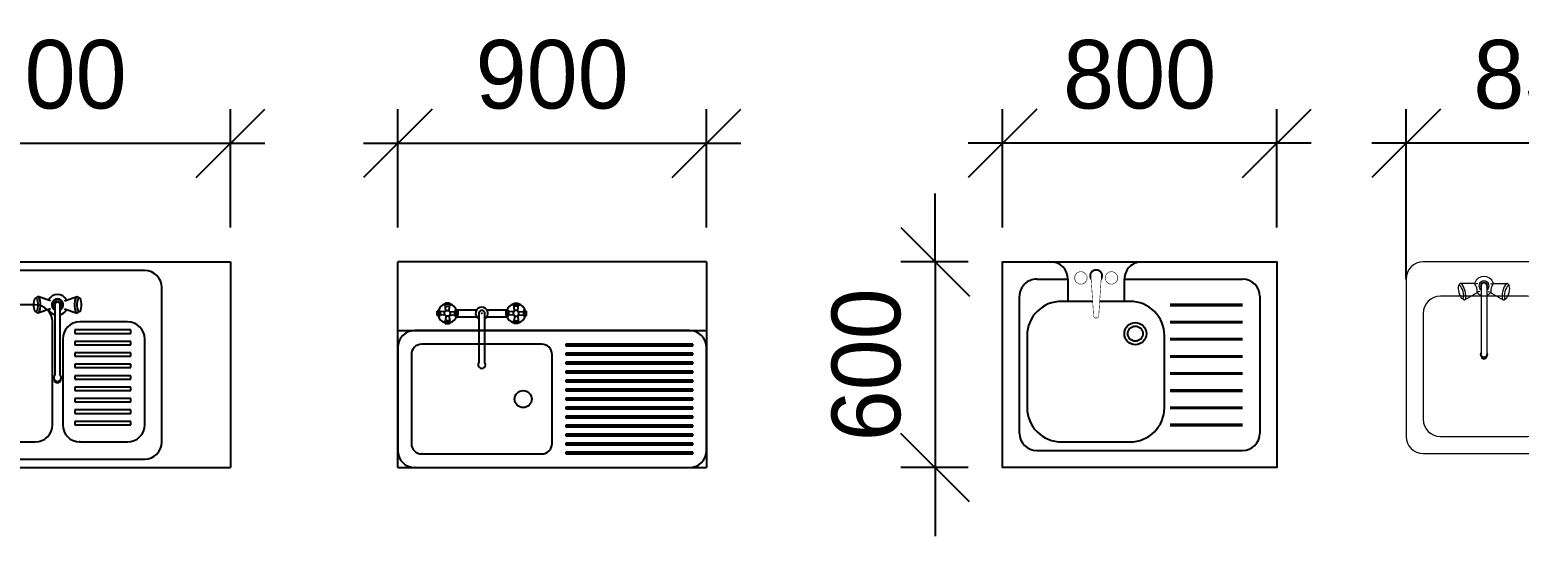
# Model space of a CAD drawing. Header units: millimetres. Extents: x 3103 to 179340, y -10977 to 70536.
# Drawn here: x 15702 to 20042, y 39697 to 41174 of the extents above; entities that cross this region are included whole.
import ezdxf

# ---------------------------------------------------------------- set-up
doc = ezdxf.new("R2010")
doc.units = ezdxf.units.MM
doc.header["$LTSCALE"] = 0.5
doc.layers.add('kuhnja', color=190, linetype='Continuous')
doc.layers.add('MEBEL', color=1, linetype='Continuous')
doc.styles.add('WROMLATS', font='wromlats.shx', dxfattribs={"bigfont": 'bigfont.shx'})
doc.dimstyles.new('juka', dxfattribs={"dimscale": 100, "dimtxt": 2, "dimasz": 2, "dimexe": 1, "dimexo": 1, "dimgap": 1, "dimtad": 1, "dimtoh": 1, "dimdec": 0, "dimzin": 0, "dimdsep": 46, "dimtxsty": 'WROMLATS', "dimblk": 'OBLIQUE', "dimcen": -3, "dimdle": 1, "dimclrd": 256, "dimclre": 256, "dimclrt": 256, "dimadec": 0, "dimazin": 0, "dimtfac": 1, "dimtdec": 0, "dimtix": 1, "dimtmove": 2, "dimatfit": 3, "dimldrblk": 'ORIGIN2', "dimfxl": 1, "dimtvp": 2.5, "dimtolj": 1, "dimtzin": 0, "dimarcsym": 0})

# ---------------------------------------------------------------- blocks, each defined once
blk = doc.blocks.new('Cab Base 2D_15')
at = {"layer": 'kuhnja', "linetype": 'Continuous'}
for p, q in [((0, 600), (1200, 600)), ((950, 575), (250, 575)), ((200, 525), (200, 75)), ((1000, 75), (1000, 525)), ((626.9, 485), (626, 478.5)), ((626, 478.5), (626, 471.5)), ((628.4, 490.3), (626.9, 485)), ((630.4, 493.8), (628.4, 490.3)), ((635.6, 497.6), (630.4, 493.8)), ((632.8, 495), (630.4, 493.8)), ((635.1, 493.8), (632.8, 495)), ((637.2, 490.3), (635.1, 493.8)), ((638.4, 499), (635.6, 497.6)), ((638.7, 485), (637.2, 490.3)), ((641.2, 497.6), (638.4, 499)), ((675.9, 487), (638.4, 499)), ((639.5, 478.5), (638.7, 485)), ((639.5, 471.5), (639.5, 478.5)), ((643.7, 493.4), (641.2, 497.6)), ((645.5, 487), (643.7, 493.4)), ((646.5, 479.2), (645.5, 487)), ((646.5, 470.8), (646.5, 479.2)), ((681.3, 483.5), (679.3, 478)), ((679.3, 478), (679.3, 472)), ((682.1, 483), (680.2, 477.8)), ((680.2, 477.8), (680.2, 472.2)), ((685.1, 488), (681.3, 483.5)), ((685.7, 487.3), (682.1, 483)), ((690.2, 491), (685.1, 488)), ((690.5, 490), (685.7, 487.3)), ((687.3, 480), (686.2, 476.7)), ((689.6, 482.7), (687.3, 480)), ((689.1, 479), (688.1, 476.4)), ((690.9, 481.1), (689.1, 479)), ((692.6, 484.4), (689.6, 482.7)), ((696, 492), (690.2, 491)), ((696, 491), (690.5, 490)), ((693.3, 482.5), (690.9, 481.1)), ((696, 485), (692.6, 484.4)), ((696, 483), (693.3, 482.5)), ((701.8, 491), (696, 492)), ((701.5, 490), (696, 491)), ((699.4, 484.4), (696, 485)), ((698.7, 482.5), (696, 483)), ((701.1, 481.1), (698.7, 482.5)), ((702.4, 482.7), (699.4, 484.4)), ((702.9, 479), (701.1, 481.1)), ((706.3, 487.3), (701.5, 490)), ((706.9, 488), (701.8, 491)), ((704.7, 480), (702.4, 482.7)), ((703.9, 476.4), (702.9, 479)), ((705.8, 476.7), (704.7, 480)), ((709.9, 483), (706.3, 487.3)), ((710.7, 483.5), (706.9, 488)), ((711.8, 477.8), (709.9, 483)), ((712.7, 478), (710.7, 483.5)), ((711.8, 472.2), (711.8, 477.8)), ((712.7, 472), (712.7, 478)), ((716.1, 487), (753.6, 499)), ((746.5, 487), (745.5, 479.2)), ((745.5, 479.2), (745.5, 470.8)), ((748.3, 493.4), (746.5, 487)), ((750.8, 497.6), (748.3, 493.4)), ((753.6, 499), (750.8, 497.6)), ((753.3, 485), (752.5, 478.5)), ((752.5, 478.5), (752.5, 471.5)), ((754.8, 490.3), (753.3, 485)), ((756.4, 497.6), (753.6, 499)), ((756.9, 493.8), (754.8, 490.3)), ((756.4, 497.6), (761.6, 493.8)), ((759.2, 495), (756.9, 493.8)), ((761.6, 493.8), (759.2, 495)), ((763.6, 490.3), (761.6, 493.8)), ((765.1, 485), (763.6, 490.3)), ((766, 478.5), (765.1, 485)), ((766, 471.5), (766, 478.5)), ((631, 475), (300, 475)), ((626, 471.5), (626.9, 465)), ((626.9, 465), (628.4, 459.7)), ((628.4, 459.7), (630.4, 456.2)), ((630.4, 456.2), (632.8, 455)), ((635.6, 452.4), (630.4, 456.2)), ((632.8, 455), (635.1, 456.2)), ((635.1, 456.2), (637.2, 459.7)), ((635.6, 452.4), (638.4, 451)), ((637.2, 459.7), (638.7, 465)), ((675.9, 463), (638.4, 451)), ((638.4, 451), (641.2, 452.4)), ((638.7, 465), (639.5, 471.5)), ((641.2, 452.4), (643.7, 456.6)), ((643.7, 456.6), (645.5, 463)), ((645.5, 463), (646.5, 470.8)), ((679.3, 472), (681.3, 466.5)), ((680.2, 472.2), (682.1, 467)), ((681.3, 466.5), (685.1, 462)), ((682.1, 467), (685.7, 462.7)), ((685.1, 462), (688.1, 460.2)), ((685.7, 462.7), (688.1, 461.4)), ((686.2, 476.7), (686.2, 473.3)), ((686.2, 473.3), (687.3, 470)), ((687.3, 470), (688.1, 469.1)), ((688.1, 476.4), (688.1, 269.3)), ((703.9, 269.3), (703.9, 476.4)), ((703.9, 469.1), (704.7, 470)), ((703.9, 461.4), (706.3, 462.7)), ((703.9, 460.2), (706.9, 462)), ((704.7, 470), (705.8, 473.3)), ((705.8, 473.3), (705.8, 476.7)), ((706.3, 462.7), (709.9, 467)), ((706.9, 462), (710.7, 466.5)), ((709.9, 467), (711.8, 472.2)), ((710.7, 466.5), (712.7, 472)), ((716.1, 463), (753.6, 451)), ((745.5, 470.8), (746.5, 463)), ((746.5, 463), (748.3, 456.6)), ((748.3, 456.6), (750.8, 452.4)), ((750.8, 452.4), (753.6, 451)), ((752.5, 471.5), (753.3, 465)), ((753.3, 465), (754.8, 459.7)), ((753.6, 451), (756.4, 452.4)), ((754.8, 459.7), (756.9, 456.2)), ((756.4, 452.4), (761.6, 456.2)), ((756.9, 456.2), (759.2, 455)), ((759.2, 455), (761.6, 456.2)), ((761.6, 456.2), (763.6, 459.7)), ((763.6, 459.7), (765.1, 465)), ((765.1, 465), (766, 471.5)), ((250, 425), (250, 125)), ((681, 125), (681, 425)), ((910, 401.7), (746, 401.7)), ((746, 401.7), (746, 391.7)), ((746, 391.7), (910, 391.7)), ((900, 425), (761, 425)), ((910, 391.7), (910, 401.7)), ((711, 375), (711, 125)), ((910, 368.3), (746, 368.3)), ((746, 368.3), (746, 358.3)), ((746, 358.3), (910, 358.3)), ((910, 358.3), (910, 368.3)), ((950, 125), (950, 375)), ((910, 335), (746, 335)), ((746, 335), (746, 325)), ((746, 325), (910, 325)), ((910, 325), (910, 335)), ((686.5, 267.4), (685.2, 263.9)), ((685.2, 263.9), (685.2, 260.2)), ((688.1, 269.3), (686.5, 267.4)), ((705.5, 267.4), (703.9, 269.3)), ((706.8, 263.9), (705.5, 267.4)), ((706.8, 260.2), (706.8, 263.9)), ((910, 301.7), (746, 301.7)), ((746, 301.7), (746, 291.7)), ((746, 291.7), (910, 291.7)), ((910, 268.3), (746, 268.3)), ((746, 268.3), (746, 258.3)), ((910, 291.7), (910, 301.7)), ((910, 258.3), (910, 268.3)), ((685.2, 260.2), (686.5, 256.7)), ((686.2, 256.3), (685.2, 260.2)), ((686.2, 256.3), (687.3, 253.1)), ((686.5, 256.7), (688.9, 253.8)), ((687.3, 253.1), (689.6, 250.5)), ((688.9, 253.8), (692.2, 252)), ((689.6, 250.5), (692.6, 248.8)), ((692.2, 252), (696, 251.3)), ((692.6, 248.8), (696, 248.3)), ((696, 251.3), (699.8, 252)), ((696, 248.3), (699.4, 248.8)), ((699.4, 248.8), (702.4, 250.5)), ((699.8, 252), (703.1, 253.8)), ((702.4, 250.5), (704.7, 253.1)), ((703.1, 253.8), (705.5, 256.7)), ((704.7, 253.1), (705.8, 256.3)), ((705.5, 256.7), (706.8, 260.2)), ((705.8, 256.3), (706.8, 260.2)), ((746, 258.3), (910, 258.3)), ((910, 235), (746, 235)), ((746, 235), (746, 225)), ((746, 225), (910, 225)), ((910, 225), (910, 235)), ((910, 201.7), (746, 201.7)), ((746, 201.7), (746, 191.7)), ((746, 191.7), (910, 191.7)), ((910, 191.7), (910, 201.7)), ((910, 168.3), (746, 168.3)), ((746, 168.3), (746, 158.3)), ((746, 158.3), (910, 158.3)), ((910, 135), (746, 135)), ((746, 135), (746, 125)), ((910, 158.3), (910, 168.3)), ((910, 125), (910, 135)), ((746, 125), (910, 125)), ((300, 75), (631, 75)), ((761, 75), (900, 75)), ((0, 0), (1200, 0)), ((250, 25), (950, 25))]:
    blk.add_line(p, q, dxfattribs=at)
at = {"layer": 'kuhnja'}
for p, q in [((0, 0), (0, 600)), ((1200, 600), (1200, 0))]:
    blk.add_line(p, q, dxfattribs=at)
at = {"layer": 'kuhnja', "linetype": 'Continuous'}
for centre, radius, start, end in [((250, 525), 50, 90, 180), ((950, 525), 50, 0, 90), ((696, 475), 30, 27.9765, 152.0235), ((300, 425), 50, 90, 180), ((631, 425), 50, 0, 90), ((696, 475), 30, 207.9765, 254.7747), ((696, 475), 30, 285.2253, 332.0235), ((761, 375), 50, 90, 180), ((900, 375), 50, 0, 90), ((300, 125), 50, 180, 270), ((631, 125), 50, 270, 0), ((761, 125), 50, 180, 270), ((900, 125), 50, 270, 0), ((250, 75), 50, 180, 270), ((950, 75), 50, 270, 0)]:
    blk.add_arc(centre, radius, start, end, dxfattribs=at)
for p in [(300, 75), (761, 75), (250, 25)]:
    blk.add_point(p, dxfattribs=at)
blk = doc.blocks.new('Cab Belfast Sink 2D_16')
at = {"layer": 'kuhnja', "linetype": 'Continuous'}
for p, q in [((900, 600), (0, 600)), ((151.2, 480), (138.8, 480)), ((139, 476.5), (138.8, 480)), ((151, 476.5), (151.2, 480)), ((338.8, 480), (351.2, 480)), ((339, 476.5), (338.8, 480)), ((351, 476.5), (351.2, 480)), ((115, 443.8), (115, 456.2)), ((118.5, 456), (115, 456.2)), ((118.5, 444), (115, 443.8)), ((118.5, 456.4), (118.8, 457.2)), ((118.5, 443.6), (118.5, 456.4)), ((118.5, 443.6), (118.8, 442.8)), ((118.8, 457.2), (119.4, 457.9)), ((118.8, 442.8), (119.4, 442.1)), ((119.4, 457.9), (120.1, 458.3)), ((119.4, 442.1), (120.1, 441.7)), ((120.1, 458.3), (121, 458.5)), ((120.1, 441.7), (121, 441.5)), ((121, 458.5), (121.9, 458.3)), ((121, 441.5), (121.9, 441.7)), ((121.9, 458.3), (122.6, 457.9)), ((121.9, 441.7), (122.6, 442.1)), ((122.6, 457.9), (123.2, 457.2)), ((122.6, 442.1), (123.2, 442.8)), ((123.2, 457.2), (123.5, 456.4)), ((123.2, 442.8), (123.5, 443.6)), ((123.5, 456.4), (123.5, 443.6)), ((138.1, 454.7), (123.5, 455.7)), ((138.1, 445.3), (123.5, 444.3)), ((136.4, 473.5), (136.6, 473.5)), ((136.7, 474.9), (136.5, 474)), ((136.5, 474), (136.7, 473.1)), ((136.6, 451.5), (137.6, 454.2)), ((136.6, 448.5), (136.6, 451.5)), ((137.6, 445.8), (136.6, 448.5)), ((137.1, 475.6), (136.7, 474.9)), ((136.7, 473.1), (137.1, 472.4)), ((137.8, 476.2), (137.1, 475.6)), ((137.1, 472.4), (137.8, 471.8)), ((137.6, 454.2), (139.5, 456.5)), ((139.5, 443.5), (137.6, 445.8)), ((138.6, 476.5), (137.8, 476.2)), ((137.8, 471.8), (138.6, 471.5)), ((151.4, 476.5), (138.6, 476.5)), ((138.6, 471.5), (151.4, 471.5)), ((140.3, 456.9), (139.3, 471.5)), ((140.3, 443.1), (139.3, 428.5)), ((139.5, 456.5), (142.1, 458)), ((142.1, 442), (139.5, 443.5)), ((142.1, 458), (145, 458.5)), ((145, 441.5), (142.1, 442)), ((145, 458.5), (147.9, 458)), ((147.9, 442), (145, 441.5)), ((147.9, 458), (150.5, 456.5)), ((150.5, 443.5), (147.9, 442)), ((149.7, 456.9), (150.7, 471.5)), ((149.7, 443.1), (150.7, 428.5)), ((150.5, 456.5), (152.4, 454.2)), ((152.4, 445.8), (150.5, 443.5)), ((151.4, 476.5), (152.2, 476.2)), ((152.2, 471.8), (151.4, 471.5)), ((151.9, 454.7), (166.5, 455.7)), ((151.9, 445.3), (166.5, 444.3)), ((152.2, 476.2), (152.9, 475.6)), ((152.9, 472.4), (152.2, 471.8)), ((152.4, 454.2), (153.4, 451.5)), ((153.4, 448.5), (152.4, 445.8)), ((152.9, 475.6), (153.3, 474.9)), ((153.3, 473.1), (152.9, 472.4)), ((153.3, 474.9), (153.5, 474)), ((153.5, 474), (153.3, 473.1)), ((153.4, 473.5), (153.6, 473.5)), ((153.4, 451.5), (153.4, 448.5)), ((166.8, 457.2), (166.5, 456.4)), ((166.5, 443.6), (166.5, 456.4)), ((166.8, 442.8), (166.5, 443.6)), ((167.4, 457.9), (166.8, 457.2)), ((167.4, 442.1), (166.8, 442.8)), ((168.1, 458.3), (167.4, 457.9)), ((168.1, 441.7), (167.4, 442.1)), ((169, 458.5), (168.1, 458.3)), ((169, 441.5), (168.1, 441.7)), ((169.9, 458.3), (169, 458.5)), ((169.9, 441.7), (169, 441.5)), ((170.6, 457.9), (169.9, 458.3)), ((170.6, 442.1), (169.9, 441.7)), ((171.2, 457.2), (170.6, 457.9)), ((171.2, 442.8), (170.6, 442.1)), ((171.2, 460), (230, 460)), ((171.5, 456.4), (171.2, 457.2)), ((171.5, 443.6), (171.2, 442.8)), ((171.2, 440), (230, 440)), ((171.5, 456.4), (171.5, 443.6)), ((171.5, 456), (175, 456.2)), ((171.5, 444), (175, 443.8)), ((175, 456.2), (175, 443.8)), ((237.2, 454.5), (236.1, 451.6)), ((236.1, 451.6), (236.1, 306)), ((239.2, 456.9), (237.2, 454.5)), ((241.9, 458.5), (239.2, 456.9)), ((245, 459), (241.9, 458.5)), ((248.1, 458.5), (245, 459)), ((250.8, 456.9), (248.1, 458.5)), ((252.8, 454.5), (250.8, 456.9)), ((253.9, 451.6), (252.8, 454.5)), ((253.9, 306), (253.9, 451.6)), ((260, 460), (318.8, 460)), ((260, 440), (318.8, 440)), ((315, 456.2), (315, 443.8)), ((318.5, 456), (315, 456.2)), ((318.5, 444), (315, 443.8)), ((318.5, 456.4), (318.8, 457.2)), ((318.5, 456.4), (318.5, 443.6)), ((318.5, 443.6), (318.8, 442.8)), ((318.8, 457.2), (319.4, 457.9)), ((318.8, 442.8), (319.4, 442.1)), ((319.4, 457.9), (320.1, 458.3)), ((319.4, 442.1), (320.1, 441.7)), ((320.1, 458.3), (321, 458.5)), ((320.1, 441.7), (321, 441.5)), ((321, 458.5), (321.9, 458.3)), ((321, 441.5), (321.9, 441.7)), ((321.9, 458.3), (322.6, 457.9)), ((321.9, 441.7), (322.6, 442.1)), ((322.6, 457.9), (323.2, 457.2)), ((322.6, 442.1), (323.2, 442.8)), ((323.2, 457.2), (323.5, 456.4)), ((323.2, 442.8), (323.5, 443.6)), ((323.5, 443.6), (323.5, 456.4)), ((338.1, 454.7), (323.5, 455.7)), ((338.1, 445.3), (323.5, 444.3)), ((336.6, 473.5), (336.4, 473.5)), ((336.7, 474.9), (336.5, 474)), ((336.5, 474), (336.7, 473.1)), ((337.6, 454.2), (336.6, 451.5)), ((336.6, 451.5), (336.6, 448.5)), ((336.6, 448.5), (337.6, 445.8)), ((337.1, 475.6), (336.7, 474.9)), ((336.7, 473.1), (337.1, 472.4)), ((337.8, 476.2), (337.1, 475.6)), ((337.1, 472.4), (337.8, 471.8)), ((339.5, 456.5), (337.6, 454.2)), ((337.6, 445.8), (339.5, 443.5)), ((338.6, 476.5), (337.8, 476.2)), ((337.8, 471.8), (338.6, 471.5)), ((338.6, 476.5), (351.4, 476.5)), ((351.4, 471.5), (338.6, 471.5)), ((340.3, 456.9), (339.3, 471.5)), ((340.3, 443.1), (339.3, 428.5)), ((342.1, 458), (339.5, 456.5)), ((339.5, 443.5), (342.1, 442)), ((345, 458.5), (342.1, 458)), ((342.1, 442), (345, 441.5)), ((347.9, 458), (345, 458.5)), ((345, 441.5), (347.9, 442)), ((350.5, 456.5), (347.9, 458)), ((347.9, 442), (350.5, 443.5)), ((349.7, 456.9), (350.7, 471.5)), ((349.7, 443.1), (350.7, 428.5)), ((352.4, 454.2), (350.5, 456.5)), ((350.5, 443.5), (352.4, 445.8)), ((351.4, 476.5), (352.2, 476.2)), ((352.2, 471.8), (351.4, 471.5)), ((351.9, 454.7), (366.5, 455.7)), ((351.9, 445.3), (366.5, 444.3)), ((352.2, 476.2), (352.9, 475.6)), ((352.9, 472.4), (352.2, 471.8)), ((353.4, 451.5), (352.4, 454.2)), ((352.4, 445.8), (353.4, 448.5)), ((352.9, 475.6), (353.3, 474.9)), ((353.3, 473.1), (352.9, 472.4)), ((353.3, 474.9), (353.5, 474)), ((353.5, 474), (353.3, 473.1)), ((353.6, 473.5), (353.4, 473.5)), ((353.4, 448.5), (353.4, 451.5)), ((366.8, 457.2), (366.5, 456.4)), ((366.5, 456.4), (366.5, 443.6)), ((366.8, 442.8), (366.5, 443.6)), ((367.4, 457.9), (366.8, 457.2)), ((367.4, 442.1), (366.8, 442.8)), ((368.1, 458.3), (367.4, 457.9)), ((368.1, 441.7), (367.4, 442.1)), ((369, 458.5), (368.1, 458.3)), ((369, 441.5), (368.1, 441.7)), ((369.9, 458.3), (369, 458.5)), ((369.9, 441.7), (369, 441.5)), ((370.6, 457.9), (369.9, 458.3)), ((370.6, 442.1), (369.9, 441.7)), ((371.2, 457.2), (370.6, 457.9)), ((371.2, 442.8), (370.6, 442.1)), ((371.5, 456.4), (371.2, 457.2)), ((371.5, 443.6), (371.2, 442.8)), ((371.5, 443.6), (371.5, 456.4)), ((371.5, 456), (375, 456.2)), ((371.5, 444), (375, 443.8)), ((375, 443.8), (375, 456.2)), ((0, 400), (900, 400)), ((850, 400), (50, 400)), ((136.6, 426.5), (136.4, 426.5)), ((136.5, 426), (136.7, 426.9)), ((136.7, 425.1), (136.5, 426)), ((136.7, 426.9), (137.1, 427.6)), ((137.1, 424.4), (136.7, 425.1)), ((137.1, 427.6), (137.8, 428.2)), ((137.8, 423.8), (137.1, 424.4)), ((137.8, 428.2), (138.6, 428.5)), ((138.6, 423.5), (137.8, 423.8)), ((151.4, 428.5), (138.6, 428.5)), ((138.6, 423.5), (151.4, 423.5)), ((139, 423.5), (138.8, 420)), ((138.8, 420), (151.2, 420)), ((151, 423.5), (151.2, 420)), ((152.2, 428.2), (151.4, 428.5)), ((151.4, 423.5), (152.2, 423.8)), ((152.9, 427.6), (152.2, 428.2)), ((152.2, 423.8), (152.9, 424.4)), ((153.3, 426.9), (152.9, 427.6)), ((152.9, 424.4), (153.3, 425.1)), ((153.5, 426), (153.3, 426.9)), ((153.3, 425.1), (153.5, 426)), ((153.6, 426.5), (153.4, 426.5)), ((336.4, 426.5), (336.6, 426.5)), ((336.5, 426), (336.7, 426.9)), ((336.7, 425.1), (336.5, 426)), ((336.7, 426.9), (337.1, 427.6)), ((337.1, 424.4), (336.7, 425.1)), ((337.1, 427.6), (337.8, 428.2)), ((337.8, 423.8), (337.1, 424.4)), ((337.8, 428.2), (338.6, 428.5)), ((338.6, 423.5), (337.8, 423.8)), ((338.6, 428.5), (351.4, 428.5)), ((351.4, 423.5), (338.6, 423.5)), ((339, 423.5), (338.8, 420)), ((351.2, 420), (338.8, 420)), ((351, 423.5), (351.2, 420)), ((352.2, 428.2), (351.4, 428.5)), ((351.4, 423.5), (352.2, 423.8)), ((352.9, 427.6), (352.2, 428.2)), ((352.2, 423.8), (352.9, 424.4)), ((353.3, 426.9), (352.9, 427.6)), ((352.9, 424.4), (353.3, 425.1)), ((353.5, 426), (353.3, 426.9)), ((353.3, 425.1), (353.5, 426)), ((353.4, 426.5), (353.6, 426.5)), ((0, 350), (0, 50)), ((420, 360), (70, 360)), ((860, 360), (490, 360)), ((490, 360), (490, 355)), ((490, 355), (860, 355)), ((860, 355), (860, 360)), ((900, 50), (900, 350)), ((40, 330), (40, 70)), ((235.6, 305.4), (234.4, 301.9)), ((236.1, 306), (235.6, 305.4)), ((254.4, 305.4), (253.9, 306)), ((255.6, 301.9), (254.4, 305.4)), ((450, 70), (450, 330)), ((860, 333.8), (490, 333.8)), ((490, 333.8), (490, 328.8)), ((490, 328.8), (860, 328.8)), ((860, 307.5), (490, 307.5)), ((490, 307.5), (490, 302.5)), ((860, 328.8), (860, 333.8)), ((860, 302.5), (860, 307.5)), ((234.4, 301.9), (234.4, 298.1)), ((234.4, 298.1), (235.6, 294.6)), ((235.6, 294.6), (238.1, 291.7)), ((238.1, 291.7), (241.3, 289.9)), ((241.3, 289.9), (245, 289.2)), ((245, 289.2), (248.7, 289.9)), ((248.7, 289.9), (251.9, 291.7)), ((251.9, 291.7), (254.4, 294.6)), ((254.4, 294.6), (255.6, 298.1)), ((255.6, 298.1), (255.6, 301.9)), ((490, 302.5), (860, 302.5)), ((860, 281.2), (490, 281.2)), ((490, 281.2), (490, 276.2)), ((490, 276.2), (860, 276.2)), ((860, 276.2), (860, 281.2)), ((860, 255), (490, 255)), ((490, 255), (490, 250)), ((490, 250), (860, 250)), ((860, 228.8), (490, 228.8)), ((490, 228.8), (490, 223.8)), ((490, 223.8), (860, 223.8)), ((860, 250), (860, 255)), ((860, 223.8), (860, 228.8)), ((860, 202.5), (490, 202.5)), ((490, 202.5), (490, 197.5)), ((490, 197.5), (860, 197.5)), ((860, 176.2), (490, 176.2)), ((490, 176.2), (490, 171.2)), ((860, 197.5), (860, 202.5)), ((860, 171.2), (860, 176.2)), ((490, 171.2), (860, 171.2)), ((860, 150), (490, 150)), ((490, 150), (490, 145)), ((490, 145), (860, 145)), ((860, 145), (860, 150)), ((860, 123.8), (490, 123.8)), ((490, 123.8), (490, 118.8)), ((490, 118.8), (860, 118.8)), ((860, 97.5), (490, 97.5)), ((490, 97.5), (490, 92.5)), ((490, 92.5), (860, 92.5)), ((860, 118.8), (860, 123.8)), ((860, 92.5), (860, 97.5)), ((860, 71.2), (490, 71.2)), ((490, 71.2), (490, 66.2)), ((490, 66.2), (860, 66.2)), ((860, 45), (490, 45)), ((490, 45), (490, 40)), ((860, 66.2), (860, 71.2)), ((860, 40), (860, 45)), ((0, 0), (900, 0)), ((50, 0), (850, 0)), ((70, 40), (420, 40)), ((490, 40), (860, 40))]:
    blk.add_line(p, q, dxfattribs=at)
at = {"layer": 'kuhnja'}
for p, q in [((0, 0), (0, 600)), ((900, 600), (900, 0))]:
    blk.add_line(p, q, dxfattribs=at)
at = {"layer": 'kuhnja', "linetype": 'Continuous'}
for centre, radius in [((245, 450), 0.18), ((365.6, 200), 25)]:
    blk.add_circle(centre, radius, dxfattribs=at)
for centre, radius, start, end in [((145, 450), 28, 102.44, 167.56), ((145, 450), 28, 192.44, 257.56), ((145, 450), 28, 12.44, 77.56), ((145, 450), 28, 282.44, 347.56), ((245, 450), 18, 299.4987, 240.5013), ((345, 450), 28, 102.44, 167.56), ((345, 450), 28, 192.44, 257.56), ((345, 450), 28, 12.44, 77.56), ((345, 450), 28, 282.44, 347.56), ((50, 350), 50, 90, 180), ((850, 350), 50, 0, 90), ((70, 330), 30, 90, 180), ((420, 330), 30, 0, 90), ((50, 50), 50, 180, 270), ((70, 70), 30, 180, 270), ((420, 70), 30, 270, 0), ((850, 50), 50, 270, 0)]:
    blk.add_arc(centre, radius, start, end, dxfattribs=at)
for p in [(50, 0), (70, 40)]:
    blk.add_point(p, dxfattribs=at)
blk = doc.blocks.new('аа')
at = {"color": 0, "linetype": 'Continuous', "lineweight": 0}
for p, q in [((-0.2118, -7.4412), (-0.95, -7.4412)), ((-1, -7.4912), (-1, -7.95)), ((-0.8439, -7.5056), (-0.8468, -7.5113)), ((-0.8419, -7.5038), (-0.8439, -7.5056)), ((-0.8026, -7.5036), (-0.8419, -7.5038)), ((-0.8393, -7.5044), (-0.8419, -7.5038)), ((-0.8363, -7.5072), (-0.8393, -7.5044)), ((-0.8332, -7.5121), (-0.8363, -7.5072)), ((-0.801, -7.5039), (-0.8026, -7.5036)), ((-0.7992, -7.5057), (-0.801, -7.5039)), ((-0.7996, -7.5025), (-0.8, -7.5049)), ((-0.7956, -7.4947), (-0.7996, -7.5025)), ((-0.7973, -7.5086), (-0.7992, -7.5057)), ((-0.7916, -7.5038), (-0.7991, -7.5058)), ((-0.7894, -7.4885), (-0.7956, -7.4947)), ((-0.7816, -7.4846), (-0.7894, -7.4885)), ((-0.7851, -7.5024), (-0.7879, -7.5112)), ((-0.7776, -7.4969), (-0.7851, -7.5024)), ((-0.781, -7.5053), (-0.7829, -7.5112)), ((-0.773, -7.4832), (-0.7816, -7.4846)), ((-0.7798, -7.5062), (-0.7815, -7.5112)), ((-0.776, -7.5017), (-0.781, -7.5053)), ((-0.7756, -7.5031), (-0.7798, -7.5062)), ((-0.7683, -7.4969), (-0.7776, -7.4969)), ((-0.7699, -7.5017), (-0.776, -7.5017)), ((-0.7703, -7.5031), (-0.7756, -7.5031)), ((-0.7643, -7.4846), (-0.773, -7.4832)), ((-0.7661, -7.5062), (-0.7703, -7.5031)), ((-0.7649, -7.5053), (-0.7699, -7.5017)), ((-0.7608, -7.5024), (-0.7683, -7.4969)), ((-0.7644, -7.5112), (-0.7661, -7.5062)), ((-0.763, -7.5112), (-0.7649, -7.5053)), ((-0.7565, -7.4885), (-0.7643, -7.4846)), ((-0.758, -7.5112), (-0.7608, -7.5024)), ((-0.7503, -7.4947), (-0.7565, -7.4885)), ((-0.7543, -7.5038), (-0.7468, -7.5058)), ((-0.7463, -7.5025), (-0.7503, -7.4947)), ((-0.7467, -7.5057), (-0.7486, -7.5086)), ((-0.7449, -7.5039), (-0.7467, -7.5057)), ((-0.7459, -7.5049), (-0.7463, -7.5025)), ((-0.7433, -7.5036), (-0.7449, -7.5039)), ((-0.7433, -7.5036), (-0.704, -7.5038)), ((-0.7096, -7.5072), (-0.7127, -7.5121)), ((-0.7066, -7.5044), (-0.7096, -7.5072)), ((-0.704, -7.5038), (-0.7066, -7.5044)), ((-0.702, -7.5056), (-0.704, -7.5038)), ((-0.702, -7.5056), (-0.6991, -7.5113)), ((-0.1618, -7.95), (-0.1618, -7.4912)), ((-0.6459, -7.5412), (-0.9, -7.5412)), ((-0.8477, -7.5145), (-0.8479, -7.5191)), ((-0.8479, -7.5191), (-0.8473, -7.5247)), ((-0.8468, -7.5113), (-0.8477, -7.5145)), ((-0.8473, -7.5247), (-0.846, -7.5308)), ((-0.8452, -7.5099), (-0.8468, -7.5113)), ((-0.846, -7.5308), (-0.8441, -7.5367)), ((-0.8431, -7.5103), (-0.8452, -7.5099)), ((-0.8441, -7.5367), (-0.8418, -7.5418)), ((-0.8407, -7.5126), (-0.8431, -7.5103)), ((-0.8418, -7.5418), (-0.8393, -7.5457)), ((-0.8382, -7.5165), (-0.8407, -7.5126)), ((-0.8393, -7.5457), (-0.8369, -7.548)), ((-0.8359, -7.5217), (-0.8382, -7.5165)), ((-0.8316, -7.5515), (-0.8369, -7.548)), ((-0.8369, -7.548), (-0.8348, -7.5485)), ((-0.834, -7.5276), (-0.8359, -7.5217)), ((-0.8348, -7.5485), (-0.8332, -7.547)), ((-0.8327, -7.5336), (-0.834, -7.5276)), ((-0.8303, -7.5186), (-0.8332, -7.5121)), ((-0.8332, -7.547), (-0.8323, -7.5439)), ((-0.8321, -7.5392), (-0.8327, -7.5336)), ((-0.8323, -7.5439), (-0.8321, -7.5392)), ((-0.8316, -7.5515), (-0.8289, -7.5521)), ((-0.828, -7.5259), (-0.8303, -7.5186)), ((-0.7948, -7.5326), (-0.8289, -7.5521)), ((-0.8289, -7.5521), (-0.827, -7.5503)), ((-0.8263, -7.5335), (-0.828, -7.5259)), ((-0.827, -7.5503), (-0.8258, -7.5463)), ((-0.8256, -7.5405), (-0.8263, -7.5335)), ((-0.8258, -7.5463), (-0.8256, -7.5405)), ((-0.7956, -7.5125), (-0.7973, -7.5086)), ((-0.7942, -7.5169), (-0.7956, -7.5125)), ((-0.7948, -7.5326), (-0.7936, -7.5315)), ((-0.7932, -7.5214), (-0.7942, -7.5169)), ((-0.7936, -7.5315), (-0.7929, -7.5291)), ((-0.7928, -7.5256), (-0.7932, -7.5214)), ((-0.7932, -7.5301), (-0.7894, -7.5339)), ((-0.7929, -7.5291), (-0.7928, -7.5256)), ((-0.7854, -7.527), (-0.7929, -7.529)), ((-0.7894, -7.5339), (-0.7816, -7.5378)), ((-0.7879, -7.5112), (-0.7851, -7.52)), ((-0.7851, -7.52), (-0.7815, -7.5227)), ((-0.7829, -7.5112), (-0.7815, -7.5158)), ((-0.7816, -7.5378), (-0.7815, -7.5379)), ((-0.7815, -7.5112), (-0.7815, -7.7113)), ((-0.7644, -7.5112), (-0.7644, -7.7113)), ((-0.7644, -7.5158), (-0.763, -7.5112)), ((-0.7644, -7.5227), (-0.7608, -7.52)), ((-0.7644, -7.5379), (-0.7643, -7.5378)), ((-0.7643, -7.5378), (-0.7565, -7.5339)), ((-0.7608, -7.52), (-0.758, -7.5112)), ((-0.7605, -7.527), (-0.753, -7.529)), ((-0.7565, -7.5339), (-0.7527, -7.5301)), ((-0.7527, -7.5214), (-0.7531, -7.5256)), ((-0.7531, -7.5256), (-0.753, -7.5291)), ((-0.753, -7.5291), (-0.7523, -7.5315)), ((-0.7517, -7.5169), (-0.7527, -7.5214)), ((-0.7523, -7.5315), (-0.7511, -7.5326)), ((-0.7503, -7.5125), (-0.7517, -7.5169)), ((-0.7511, -7.5326), (-0.717, -7.5521)), ((-0.7486, -7.5086), (-0.7503, -7.5125)), ((-0.7196, -7.5335), (-0.7203, -7.5405)), ((-0.7203, -7.5405), (-0.7201, -7.5463)), ((-0.7201, -7.5463), (-0.7189, -7.5503)), ((-0.7179, -7.5259), (-0.7196, -7.5335)), ((-0.7189, -7.5503), (-0.717, -7.5521)), ((-0.7156, -7.5186), (-0.7179, -7.5259)), ((-0.717, -7.5521), (-0.7143, -7.5515)), ((-0.7127, -7.5121), (-0.7156, -7.5186)), ((-0.7143, -7.5515), (-0.709, -7.548)), ((-0.7132, -7.5336), (-0.7138, -7.5392)), ((-0.7138, -7.5392), (-0.7136, -7.5439)), ((-0.7136, -7.5439), (-0.7127, -7.547)), ((-0.7119, -7.5276), (-0.7132, -7.5336)), ((-0.7127, -7.547), (-0.7111, -7.5485)), ((-0.71, -7.5217), (-0.7119, -7.5276)), ((-0.7111, -7.5485), (-0.709, -7.548)), ((-0.7077, -7.5165), (-0.71, -7.5217)), ((-0.709, -7.548), (-0.7066, -7.5457)), ((-0.7052, -7.5126), (-0.7077, -7.5165)), ((-0.7066, -7.5457), (-0.7041, -7.5418)), ((-0.7028, -7.5103), (-0.7052, -7.5126)), ((-0.7041, -7.5418), (-0.7018, -7.5367)), ((-0.7007, -7.5099), (-0.7028, -7.5103)), ((-0.7018, -7.5367), (-0.6999, -7.5308)), ((-0.6991, -7.5113), (-0.7007, -7.5099)), ((-0.6999, -7.5308), (-0.6986, -7.5247)), ((-0.6982, -7.5145), (-0.6991, -7.5113)), ((-0.6986, -7.5247), (-0.698, -7.5191)), ((-0.698, -7.5191), (-0.6982, -7.5145)), ((-0.95, -7.5912), (-0.95, -7.9)), ((-0.5959, -7.9), (-0.5959, -7.5912)), ((-0.5309, -7.5912), (-0.2118, -7.5912)), ((-0.5309, -7.6684), (-0.2118, -7.6684)), ((-0.7834, -7.7113), (-0.7815, -7.7056)), ((-0.7814, -7.717), (-0.7834, -7.7113)), ((-0.7798, -7.7159), (-0.7815, -7.7113)), ((-0.7814, -7.717), (-0.7798, -7.7214)), ((-0.7762, -7.7206), (-0.7814, -7.717)), ((-0.7756, -7.7188), (-0.7798, -7.7159)), ((-0.7756, -7.7243), (-0.7798, -7.7214)), ((-0.7697, -7.7206), (-0.7762, -7.7206)), ((-0.7703, -7.7188), (-0.7756, -7.7188)), ((-0.7703, -7.7243), (-0.7756, -7.7243)), ((-0.7661, -7.7159), (-0.7703, -7.7188)), ((-0.7661, -7.7214), (-0.7703, -7.7243)), ((-0.7645, -7.717), (-0.7697, -7.7206)), ((-0.7644, -7.7113), (-0.7661, -7.7159)), ((-0.7645, -7.717), (-0.7661, -7.7214)), ((-0.7625, -7.7113), (-0.7645, -7.717)), ((-0.7644, -7.7056), (-0.7625, -7.7113)), ((-0.5309, -7.7456), (-0.2118, -7.7456)), ((-0.5309, -7.8228), (-0.2118, -7.8228)), ((-0.5309, -7.9), (-0.2118, -7.9)), ((-0.9, -7.95), (-0.6459, -7.95)), ((-0.9, -7.95), (-0.9, -7.95)), ((-0.95, -8), (-0.2118, -8)), ((-0.95, -8), (-0.95, -8))]:
    blk.add_line(p, q, dxfattribs=at)
for centre, start, end in [((-0.95, -7.4912), 90, 180), ((-0.2118, -7.4912), 0, 90), ((-0.9, -7.5912), 90, 180), ((-0.6459, -7.5912), 0, 90), ((-0.9, -7.9), 180, 270), ((-0.6459, -7.9), 270, 0), ((-0.95, -7.95), 180, 270), ((-0.2118, -7.95), 270, 0)]:
    blk.add_arc(centre, 0.05, start, end, dxfattribs=at)
blk = doc.blocks.new('s_47')
at = {"ltscale": 600}
h = blk.add_hatch(color=256, dxfattribs=at)
h.paths.add_polyline_path([(-288.3, 43), (-288.5, 40.3, 0.414214), (-273.3, 25.1), (-273.3, 20.2, -0.67759), (-287.2, 54.9)])
h.paths.add_polyline_path([(-258.4, 43), (-259.5, 54.9, -0.67759), (-273.3, 20.2), (-273.3, 25.1, 0.46724)])
for p, q in [((-100, 550), (-700, 550)), ((-750, 100), (-750, 500)), ((-50, 500), (-50, 100)), ((-355.5, 114.9), (-355.5, 50)), ((-191.2, 50), (-191.2, 114.6)), ((-355.5, 50), (-700, 50)), ((-100, 50), (-191.2, 50))]:
    blk.add_line(p, q, dxfattribs=at)
for points in [[(-405.5, 0), (-800, 0), (-800, 600), (0, 600), (0, 0), (-141.2, 0)], [(-488.6, 476.6), (-700, 476.6)], [(-488.6, 473.4), (-700, 473.4)], [(-488.6, 426.6), (-700, 426.6)], [(-488.6, 423.4), (-700, 423.4)], [(-488.6, 376.6), (-700, 376.6)], [(-488.6, 373.4), (-700, 373.4)], [(-488.6, 326.6), (-700, 326.6)], [(-488.6, 323.4), (-700, 323.4)], [(-488.6, 276.6), (-700, 276.6)], [(-488.6, 273.4), (-700, 273.4)], [(-488.6, 226.6), (-700, 226.6)], [(-488.6, 223.4), (-700, 223.4)], [(-488.6, 176.6), (-700, 176.6)], [(-488.6, 173.4), (-700, 173.4)], [(-488.6, 126.6), (-700, 126.6)], [(-488.6, 123.4), (-700, 123.4)], [(-141.2, 0), (-405.5, 0)]]:
    blk.add_lwpolyline(points, dxfattribs=at)
blk.add_lwpolyline([(-263.1, 114.9), (-172.1, 114.9, 0.414214), (-72.1, 214.9), (-72.1, 424.9, 0.414214), (-172.1, 524.9), (-372.1, 524.9, 0.414214), (-472.1, 424.9), (-472.1, 214.9, 0.414214), (-372.1, 114.9), (-283.6, 114.9)], format="xyb", dxfattribs=at)
at = {"ltscale": 600, "const_width": 1.5}
blk.add_lwpolyline([(-258.2, 40.3), (-265.9, 159, 0.641024), (-280.7, 159), (-288.3, 43), (-288.5, 40.3, 1.092987), (-258.4, 43)], format="xyb", dxfattribs=at)
for points in [[(-327.1, 61), (-328.1, 61.1), (-328.9, 61), (-329.5, 60.8), (-329.9, 60.5), (-330.3, 60.1), (-330.5, 59.7), (-330.7, 59.4), (-330.9, 59), (-331.1, 58.7), (-331.4, 58.5), (-331.7, 58.3), (-331.9, 58.1), (-332.2, 58), (-332.5, 57.8), (-332.7, 57.7), (-332.9, 57.5), (-333, 57.2), (-333.1, 56.9), (-333.2, 56.7), (-333.2, 56.3), (-333.3, 56), (-333.3, 55.7), (-333.4, 55.4), (-333.5, 55.1), (-333.7, 54.9), (-333.9, 54.7), (-334.1, 54.5), (-334.4, 54.3), (-334.6, 54.1), (-334.8, 53.8), (-335, 53.6), (-335.1, 53.4), (-335.2, 53.1), (-335.2, 52.8), (-335.2, 52.5), (-335.2, 52.2), (-335.1, 51.9), (-335.1, 51.6), (-335.1, 51.3), (-335.1, 51), (-335.2, 50.7), (-335.4, 50.4), (-335.6, 50.2), (-335.8, 49.9), (-335.9, 49.7), (-336.1, 49.4), (-336.2, 49.2), (-336.3, 48.9), (-336.3, 48.6), (-336.2, 48.4), (-336.1, 48.1), (-336, 47.8), (-335.9, 47.5), (-335.8, 47.2), (-335.7, 46.9), (-335.7, 46.6), (-335.7, 46.3), (-335.8, 46), (-335.9, 45.7), (-336, 45.4), (-336.1, 45.1), (-336.2, 44.8), (-336.3, 44.5), (-336.3, 44.3), (-336.2, 44), (-336.1, 43.7), (-335.9, 43.5), (-335.8, 43.2), (-335.6, 43), (-335.4, 42.7), (-335.2, 42.4), (-335.1, 42.2), (-335.1, 41.9), (-335.1, 41.6), (-335.1, 41.2), (-335.2, 40.9), (-335.2, 40.6), (-335.2, 40.3), (-335.2, 40), (-335.1, 39.8), (-335, 39.5), (-334.8, 39.3), (-334.6, 39.1), (-334.4, 38.9), (-334.1, 38.7), (-333.9, 38.5), (-333.7, 38.3), (-333.5, 38), (-333.4, 37.7), (-333.3, 37.4), (-333.3, 37.1), (-333.2, 36.8), (-333.2, 36.5), (-333.1, 36.2), (-333, 35.9), (-332.9, 35.7), (-332.7, 35.5), (-332.5, 35.3), (-332.2, 35.2), (-331.9, 35.1), (-331.7, 34.9), (-331.4, 34.8), (-331.1, 34.6), (-330.9, 34.4), (-330.7, 34.2), (-330.6, 33.9), (-330.4, 33.6), (-330.3, 33.3), (-330.2, 33), (-330.1, 32.8), (-329.9, 32.5), (-329.7, 32.3), (-329.5, 32.2), (-329.2, 32.1), (-328.9, 32), (-328.6, 31.9), (-328.3, 31.9), (-328, 31.8), (-327.7, 31.7), (-327.5, 31.6), (-327.2, 31.4), (-327, 31.2), (-326.8, 30.9), (-326.6, 30.7), (-326.4, 30.4), (-326.2, 30.2), (-326, 30), (-325.8, 29.8), (-325.6, 29.8), (-325.3, 29.7), (-325, 29.7), (-324.7, 29.7), (-324.3, 29.8), (-324, 29.8), (-323.7, 29.7), (-323.4, 29.7), (-323.1, 29.6), (-322.9, 29.4), (-322.6, 29.2), (-322.4, 29), (-322.1, 28.8), (-321.9, 28.6), (-321.7, 28.5), (-321.4, 28.4), (-321.1, 28.4), (-320.9, 28.4), (-320.6, 28.5), (-320.3, 28.6), (-320, 28.7), (-319.7, 28.8), (-319.4, 28.8), (-319.1, 28.8), (-318.8, 28.8), (-318.5, 28.7), (-318.2, 28.6), (-317.9, 28.4), (-317.6, 28.3), (-317.3, 28.2), (-317, 28.1), (-316.8, 28.1), (-316.5, 28.2), (-316.2, 28.3), (-316, 28.4), (-315.7, 28.6), (-315.5, 28.8), (-315.2, 28.9), (-314.9, 29), (-314.6, 29.1), (-314.3, 29.2), (-314, 29.1), (-313.7, 29.1), (-313.4, 29), (-313.1, 29), (-312.8, 28.9), (-312.5, 28.9), (-312.2, 29), (-312, 29.1), (-311.7, 29.3), (-311.5, 29.5), (-311.3, 29.7), (-311.1, 29.9), (-310.9, 30.2), (-310.6, 30.4), (-310.4, 30.5), (-310.1, 30.6), (-309.8, 30.7), (-309.5, 30.7), (-309.1, 30.7), (-308.8, 30.7), (-308.5, 30.8), (-308.3, 30.8), (-308, 31), (-307.8, 31.1), (-307.6, 31.4), (-307.5, 31.6), (-307.3, 31.9), (-307.2, 32.2), (-307, 32.4), (-306.8, 32.7), (-306.6, 32.9), (-306.4, 33.1), (-306.1, 33.2), (-305.8, 33.3), (-305.5, 33.4), (-305.2, 33.5), (-304.9, 33.6), (-304.7, 33.7), (-304.4, 33.9), (-304.3, 34.1), (-304.2, 34.4), (-304.1, 34.7), (-304, 35), (-303.9, 35.3), (-303.8, 35.6), (-303.7, 35.9), (-303.6, 36.1), (-303.4, 36.4), (-303.1, 36.6), (-302.9, 36.7), (-302.6, 36.9), (-302.3, 37.1), (-302.1, 37.3), (-301.9, 37.5), (-301.7, 37.7), (-301.6, 37.9), (-301.6, 38.2), (-301.6, 38.5), (-301.6, 38.8), (-301.6, 39.1), (-301.5, 39.4), (-301.5, 39.8), (-301.4, 40), (-301.3, 40.3), (-301.1, 40.6), (-300.9, 40.8), (-300.7, 41), (-300.5, 41.3), (-300.3, 41.5), (-300.1, 41.7), (-300, 42), (-300, 42.3), (-300, 42.5), (-300.1, 42.8), (-300.1, 43.1), (-300.2, 43.4), (-300.3, 43.7), (-300.3, 44.1), (-300.3, 44.4), (-300.2, 44.7), (-300.1, 44.9), (-300, 45.2), (-299.8, 45.5), (-299.7, 45.8), (-299.6, 46), (-299.5, 46.3), (-299.4, 46.6), (-299.5, 46.9), (-299.6, 47.1), (-299.7, 47.4), (-299.8, 47.7), (-300, 47.9), (-300.1, 48.2), (-300.2, 48.5), (-300.3, 48.8), (-300.3, 49.1), (-300.3, 49.4), (-300.2, 49.7), (-300.1, 50), (-300.1, 50.3), (-300, 50.6), (-300, 50.9), (-300, 51.2), (-300.1, 51.4), (-300.3, 51.7), (-300.5, 51.9), (-300.7, 52.1), (-300.9, 52.4), (-301.1, 52.6), (-301.3, 52.9), (-301.4, 53.1), (-301.5, 53.4), (-301.5, 53.7), (-301.6, 54), (-301.6, 54.4), (-301.6, 54.7), (-301.6, 55), (-301.6, 55.2), (-301.7, 55.5), (-301.9, 55.7), (-302.1, 55.9), (-302.3, 56.1), (-302.6, 56.3), (-302.9, 56.4), (-303.1, 56.6), (-303.4, 56.8), (-303.6, 57), (-303.7, 57.3), (-303.8, 57.6), (-303.9, 57.9), (-304, 58.2), (-304.1, 58.5), (-304.2, 58.8), (-304.3, 59), (-304.4, 59.2), (-304.7, 59.4), (-304.9, 59.6), (-305.2, 59.7), (-305.5, 59.8), (-305.8, 59.9), (-306.1, 60), (-306.4, 60.1), (-306.6, 60.3), (-306.8, 60.5), (-307, 60.7), (-307.2, 61), (-307.3, 61.3), (-307.5, 61.6), (-307.6, 61.8), (-307.8, 62), (-308, 62.2), (-308.3, 62.3), (-308.5, 62.4), (-308.8, 62.4), (-309.1, 62.4), (-309.5, 62.5), (-309.8, 62.5), (-310.1, 62.6), (-310.4, 62.7), (-310.6, 62.8), (-310.9, 63), (-311.1, 63.2), (-311.3, 63.5), (-311.5, 63.7), (-311.7, 63.9), (-312, 64.1), (-312.2, 64.2), (-312.5, 64.2), (-312.8, 64.2), (-313.1, 64.2), (-313.4, 64.1), (-313.7, 64.1), (-314, 64), (-314.3, 64), (-314.6, 64), (-314.9, 64.1), (-315.2, 64.3), (-315.5, 64.4), (-315.7, 64.6), (-316, 64.7), (-316.2, 64.9), (-316.5, 65), (-316.8, 65), (-317, 65), (-317.3, 65), (-317.6, 64.8), (-317.9, 64.7), (-318.2, 64.6), (-318.5, 64.5), (-318.8, 64.4), (-319.1, 64.3), (-319.4, 64.3), (-319.7, 64.4), (-320, 64.5), (-320.3, 64.6), (-320.6, 64.7), (-320.9, 64.7), (-321.1, 64.8), (-321.4, 64.8), (-321.7, 64.7), (-321.9, 64.5), (-322.2, 64.4), (-322.4, 64.2), (-322.7, 64), (-323, 63.8), (-323.3, 63.7), (-323.7, 63.6), (-324.1, 63.5), (-324.5, 63.5), (-324.9, 63.5), (-325.4, 63.4), (-325.9, 63.1), (-326.3, 62.7), (-326.7, 62), (-327.1, 61)], [(-219.6, 61), (-218.5, 61.1), (-217.7, 61), (-217.1, 60.8), (-216.7, 60.5), (-216.4, 60.1), (-216.2, 59.7), (-216, 59.4), (-215.8, 59), (-215.6, 58.7), (-215.3, 58.5), (-215, 58.3), (-214.7, 58.1), (-214.4, 58), (-214.2, 57.8), (-213.9, 57.7), (-213.8, 57.5), (-213.6, 57.2), (-213.5, 56.9), (-213.5, 56.7), (-213.4, 56.3), (-213.4, 56), (-213.4, 55.7), (-213.3, 55.4), (-213.2, 55.1), (-213, 54.9), (-212.8, 54.7), (-212.5, 54.5), (-212.3, 54.3), (-212.1, 54.1), (-211.8, 53.8), (-211.7, 53.6), (-211.5, 53.4), (-211.5, 53.1), (-211.4, 52.8), (-211.5, 52.5), (-211.5, 52.2), (-211.5, 51.9), (-211.6, 51.6), (-211.6, 51.3), (-211.5, 51), (-211.4, 50.7), (-211.3, 50.4), (-211.1, 50.2), (-210.9, 49.9), (-210.7, 49.7), (-210.6, 49.4), (-210.4, 49.2), (-210.4, 48.9), (-210.4, 48.6), (-210.4, 48.4), (-210.5, 48.1), (-210.6, 47.8), (-210.7, 47.5), (-210.9, 47.2), (-210.9, 46.9), (-211, 46.6), (-210.9, 46.3), (-210.9, 46), (-210.7, 45.7), (-210.6, 45.4), (-210.5, 45.1), (-210.4, 44.8), (-210.4, 44.5), (-210.4, 44.3), (-210.4, 44), (-210.6, 43.7), (-210.7, 43.5), (-210.9, 43.2), (-211.1, 43), (-211.3, 42.7), (-211.4, 42.4), (-211.5, 42.2), (-211.6, 41.9), (-211.6, 41.6), (-211.5, 41.2), (-211.5, 40.9), (-211.5, 40.6), (-211.4, 40.3), (-211.5, 40), (-211.5, 39.8), (-211.7, 39.5), (-211.8, 39.3), (-212.1, 39.1), (-212.3, 38.9), (-212.5, 38.7), (-212.8, 38.5), (-213, 38.3), (-213.2, 38), (-213.3, 37.7), (-213.4, 37.4), (-213.4, 37.1), (-213.4, 36.8), (-213.5, 36.5), (-213.5, 36.2), (-213.6, 35.9), (-213.8, 35.7), (-213.9, 35.5), (-214.2, 35.3), (-214.4, 35.2), (-214.7, 35.1), (-215, 34.9), (-215.3, 34.8), (-215.5, 34.6), (-215.8, 34.4), (-216, 34.2), (-216.1, 33.9), (-216.2, 33.6), (-216.4, 33.3), (-216.5, 33), (-216.6, 32.8), (-216.7, 32.5), (-216.9, 32.3), (-217.2, 32.2), (-217.4, 32.1), (-217.7, 32), (-218, 31.9), (-218.3, 31.9), (-218.6, 31.8), (-218.9, 31.7), (-219.2, 31.6), (-219.4, 31.4), (-219.7, 31.2), (-219.9, 30.9), (-220, 30.7), (-220.2, 30.4), (-220.4, 30.2), (-220.6, 30), (-220.8, 29.8), (-221.1, 29.8), (-221.4, 29.7), (-221.7, 29.7), (-222, 29.7), (-222.3, 29.8), (-222.6, 29.8), (-222.9, 29.7), (-223.2, 29.7), (-223.5, 29.6), (-223.8, 29.4), (-224, 29.2), (-224.3, 29), (-224.5, 28.8), (-224.8, 28.6), (-225, 28.5), (-225.3, 28.4), (-225.5, 28.4), (-225.8, 28.4), (-226.1, 28.5), (-226.4, 28.6), (-226.7, 28.7), (-227, 28.8), (-227.3, 28.8), (-227.6, 28.8), (-227.9, 28.8), (-228.2, 28.7), (-228.5, 28.6), (-228.8, 28.4), (-229.1, 28.3), (-229.3, 28.2), (-229.6, 28.1), (-229.9, 28.1), (-230.2, 28.2), (-230.4, 28.3), (-230.7, 28.4), (-230.9, 28.6), (-231.2, 28.8), (-231.5, 28.9), (-231.8, 29), (-232.1, 29.1), (-232.4, 29.2), (-232.7, 29.1), (-233, 29.1), (-233.3, 29), (-233.6, 29), (-233.9, 28.9), (-234.2, 28.9), (-234.4, 29), (-234.7, 29.1), (-234.9, 29.3), (-235.1, 29.5), (-235.3, 29.7), (-235.6, 29.9), (-235.8, 30.2), (-236, 30.4), (-236.3, 30.5), (-236.6, 30.6), (-236.9, 30.7), (-237.2, 30.7), (-237.5, 30.7), (-237.8, 30.7), (-238.1, 30.8), (-238.4, 30.8), (-238.6, 31), (-238.8, 31.1), (-239, 31.4), (-239.2, 31.6), (-239.3, 31.9), (-239.5, 32.2), (-239.7, 32.4), (-239.8, 32.7), (-240.1, 32.9), (-240.3, 33.1), (-240.6, 33.2), (-240.9, 33.3), (-241.2, 33.4), (-241.5, 33.5), (-241.8, 33.6), (-242, 33.7), (-242.2, 33.9), (-242.4, 34.1), (-242.5, 34.4), (-242.6, 34.7), (-242.7, 35), (-242.7, 35.3), (-242.8, 35.6), (-242.9, 35.9), (-243.1, 36.1), (-243.3, 36.4), (-243.5, 36.6), (-243.8, 36.7), (-244.1, 36.9), (-244.3, 37.1), (-244.6, 37.3), (-244.8, 37.5), (-244.9, 37.7), (-245, 37.9), (-245.1, 38.2), (-245.1, 38.5), (-245.1, 38.8), (-245.1, 39.1), (-245.1, 39.4), (-245.2, 39.8), (-245.2, 40), (-245.4, 40.3), (-245.6, 40.6), (-245.8, 40.8), (-246, 41), (-246.2, 41.3), (-246.4, 41.5), (-246.5, 41.7), (-246.6, 42), (-246.7, 42.3), (-246.7, 42.5), (-246.6, 42.8), (-246.5, 43.1), (-246.4, 43.4), (-246.4, 43.7), (-246.3, 44.1), (-246.4, 44.4), (-246.4, 44.7), (-246.5, 44.9), (-246.7, 45.2), (-246.8, 45.5), (-247, 45.8), (-247.1, 46), (-247.2, 46.3), (-247.2, 46.6), (-247.2, 46.9), (-247.1, 47.1), (-247, 47.4), (-246.8, 47.7), (-246.7, 47.9), (-246.5, 48.2), (-246.4, 48.5), (-246.4, 48.8), (-246.3, 49.1), (-246.4, 49.4), (-246.4, 49.7), (-246.5, 50), (-246.6, 50.3), (-246.7, 50.6), (-246.7, 50.9), (-246.6, 51.2), (-246.5, 51.4), (-246.4, 51.7), (-246.2, 51.9), (-246, 52.1), (-245.8, 52.4), (-245.6, 52.6), (-245.4, 52.9), (-245.2, 53.1), (-245.2, 53.4), (-245.1, 53.7), (-245.1, 54), (-245.1, 54.4), (-245.1, 54.7), (-245.1, 55), (-245, 55.2), (-244.9, 55.5), (-244.8, 55.7), (-244.6, 55.9), (-244.3, 56.1), (-244.1, 56.3), (-243.8, 56.4), (-243.5, 56.6), (-243.3, 56.8), (-243.1, 57), (-242.9, 57.3), (-242.8, 57.6), (-242.7, 57.9), (-242.7, 58.2), (-242.6, 58.5), (-242.5, 58.8), (-242.4, 59), (-242.2, 59.2), (-242, 59.4), (-241.8, 59.6), (-241.5, 59.7), (-241.2, 59.8), (-240.9, 59.9), (-240.6, 60), (-240.3, 60.1), (-240.1, 60.3), (-239.8, 60.5), (-239.7, 60.7), (-239.5, 61), (-239.3, 61.3), (-239.2, 61.6), (-239, 61.8), (-238.8, 62), (-238.6, 62.2), (-238.4, 62.3), (-238.1, 62.4), (-237.8, 62.4), (-237.5, 62.4), (-237.2, 62.5), (-236.9, 62.5), (-236.6, 62.6), (-236.3, 62.7), (-236, 62.8), (-235.8, 63), (-235.6, 63.2), (-235.3, 63.5), (-235.1, 63.7), (-234.9, 63.9), (-234.7, 64.1), (-234.4, 64.2), (-234.2, 64.2), (-233.9, 64.2), (-233.6, 64.2), (-233.3, 64.1), (-233, 64.1), (-232.7, 64), (-232.4, 64), (-232.1, 64), (-231.8, 64.1), (-231.5, 64.3), (-231.2, 64.4), (-230.9, 64.6), (-230.7, 64.7), (-230.4, 64.9), (-230.2, 65), (-229.9, 65), (-229.6, 65), (-229.3, 65), (-229.1, 64.8), (-228.8, 64.7), (-228.5, 64.6), (-228.2, 64.5), (-227.9, 64.4), (-227.6, 64.3), (-227.3, 64.3), (-227, 64.4), (-226.7, 64.5), (-226.4, 64.6), (-226.1, 64.7), (-225.8, 64.7), (-225.5, 64.8), (-225.3, 64.8), (-225, 64.7), (-224.8, 64.5), (-224.5, 64.4), (-224.2, 64.2), (-224, 64), (-223.7, 63.8), (-223.4, 63.7), (-223, 63.6), (-222.6, 63.5), (-222.2, 63.5), (-221.7, 63.5), (-221.3, 63.4), (-220.8, 63.1), (-220.4, 62.7), (-219.9, 62), (-219.6, 61)]]:
    blk.add_lwpolyline(points, dxfattribs=at)
at = {"ltscale": 600}
for radius in [32.1, 22.1]:
    blk.add_circle((-387.5, 209.2), radius, dxfattribs=at)
for centre, start, end in [((-700, 500), 90, 180), ((-100, 500), 0, 90), ((-700, 100), 180, 270), ((-100, 100), 270, 0), ((-405.5, 50), 270, 0), ((-141.2, 50), 180, 270)]:
    blk.add_arc(centre, 50, start, end, dxfattribs=at)
blk = doc.blocks.new('_Oblique')
at = {"color": 0, "lineweight": -2}
blk.add_line((-0.5, -0.5), (0.5, 0.5), dxfattribs=at)
blk = doc.blocks.new('*D759')
at = {"layer": 'Defpoints', "color": 0, "transparency": 16777216}
for p in [(16286.8, 40842.6), (15086.8, 40496.6), (16286.8, 40496.6)]:
    blk.add_point(p, dxfattribs=at)
at = {"layer": 'MEBEL', "lineweight": -2, "transparency": 16777216}
for p, q in [((15086.8, 40596.6), (15086.8, 40942.6)), ((16286.8, 40596.6), (16286.8, 40942.6)), ((14986.8, 40842.6), (16386.8, 40842.6))]:
    blk.add_line(p, q, dxfattribs=at)
at = {"layer": 'MEBEL', "lineweight": -2, "transparency": 16777216, "xscale": 200, "yscale": 200, "zscale": 200, "rotation": 180}
blk.add_blockref('_Oblique', (15086.8, 40842.6), dxfattribs=at)
at = {"layer": 'MEBEL', "lineweight": -2, "transparency": 16777216, "xscale": 200, "yscale": 200, "zscale": 200}
blk.add_blockref('_Oblique', (16286.8, 40842.6), dxfattribs=at)
at = {"layer": 'MEBEL', "transparency": 16777216, "insert": (15686.8, 41042.6), "char_height": 200, "attachment_point": 5, "style": 'WROMLATS'}
blk.add_mtext('\\A1;1200', dxfattribs=at)
blk = doc.blocks.new('_Origin2')
at = {"color": 0, "linetype": 'ByBlock', "lineweight": -2}
blk.add_line((-0.5, 0), (-1, 0), dxfattribs=at)
for radius in [0.5, 0.25]:
    blk.add_circle((0, 0), radius, dxfattribs=at)
blk = doc.blocks.new('*D760')
at = {"layer": 'Defpoints', "color": 0, "transparency": 16777216}
for p in [(17674, 40842.6), (16774, 40496.6), (17674, 40496.6)]:
    blk.add_point(p, dxfattribs=at)
at = {"layer": 'MEBEL', "lineweight": -2, "transparency": 16777216}
for p, q in [((16774, 40596.6), (16774, 40942.6)), ((17674, 40596.6), (17674, 40942.6)), ((16674, 40842.6), (17774, 40842.6))]:
    blk.add_line(p, q, dxfattribs=at)
at = {"layer": 'MEBEL', "lineweight": -2, "transparency": 16777216, "xscale": 200, "yscale": 200, "zscale": 200, "rotation": 180}
blk.add_blockref('_Oblique', (16774, 40842.6), dxfattribs=at)
at = {"layer": 'MEBEL', "lineweight": -2, "transparency": 16777216, "xscale": 200, "yscale": 200, "zscale": 200}
blk.add_blockref('_Oblique', (17674, 40842.6), dxfattribs=at)
at = {"layer": 'MEBEL', "transparency": 16777216, "insert": (17224, 41042.6), "char_height": 200, "attachment_point": 5, "style": 'WROMLATS'}
blk.add_mtext('\\A1;900', dxfattribs=at)
blk = doc.blocks.new('*D761')
at = {"layer": 'Defpoints', "color": 0, "transparency": 16777216}
for p in [(19712.3, 40842.6), (19712.3, 40346.7), (20550.5, 40346.7)]:
    blk.add_point(p, dxfattribs=at)
at = {"layer": 'MEBEL', "lineweight": -2, "transparency": 16777216}
for p, q in [((19712.3, 40446.7), (19712.3, 40942.6)), ((20550.5, 40446.7), (20550.5, 40942.6)), ((20650.5, 40842.6), (19612.3, 40842.6))]:
    blk.add_line(p, q, dxfattribs=at)
at = {"layer": 'MEBEL', "lineweight": -2, "transparency": 16777216, "xscale": 200, "yscale": 200, "zscale": 200, "rotation": 180}
blk.add_blockref('_Oblique', (19712.3, 40842.6), dxfattribs=at)
at = {"layer": 'MEBEL', "lineweight": -2, "transparency": 16777216, "xscale": 200, "yscale": 200, "zscale": 200}
blk.add_blockref('_Oblique', (20550.5, 40842.6), dxfattribs=at)
at = {"layer": 'MEBEL', "transparency": 16777216, "insert": (20131.4, 41042.6), "char_height": 200, "attachment_point": 5, "style": 'WROMLATS'}
blk.add_mtext('\\A1;838', dxfattribs=at)
blk = doc.blocks.new('*D762')
at = {"layer": 'Defpoints', "color": 0, "transparency": 16777216}
for p in [(18536, 40842.6), (18536, 40496.6), (19336, 40496.6)]:
    blk.add_point(p, dxfattribs=at)
at = {"layer": 'MEBEL', "lineweight": -2, "transparency": 16777216}
for p, q in [((18536, 40596.6), (18536, 40942.6)), ((19336, 40596.6), (19336, 40942.6)), ((19436, 40842.6), (18436, 40842.6))]:
    blk.add_line(p, q, dxfattribs=at)
at = {"layer": 'MEBEL', "lineweight": -2, "transparency": 16777216, "xscale": 200, "yscale": 200, "zscale": 200, "rotation": 180}
blk.add_blockref('_Oblique', (18536, 40842.6), dxfattribs=at)
at = {"layer": 'MEBEL', "lineweight": -2, "transparency": 16777216, "xscale": 200, "yscale": 200, "zscale": 200}
blk.add_blockref('_Oblique', (19336, 40842.6), dxfattribs=at)
at = {"layer": 'MEBEL', "transparency": 16777216, "insert": (18936, 41042.6), "char_height": 200, "attachment_point": 5, "style": 'WROMLATS'}
blk.add_mtext('\\A1;800', dxfattribs=at)
blk = doc.blocks.new('*D767')
at = {"layer": 'Defpoints', "color": 0, "transparency": 16777216}
for p in [(18536, 40496.6), (18339.9, 39896.6), (18536, 39896.6)]:
    blk.add_point(p, dxfattribs=at)
at = {"layer": 'MEBEL', "lineweight": -2, "transparency": 16777216}
for p, q in [((18339.9, 40496.6), (18339.9, 40696.6)), ((18436, 40496.6), (18239.9, 40496.6)), ((18339.9, 40496.6), (18339.9, 39896.6)), ((18436, 39896.6), (18239.9, 39896.6)), ((18339.9, 39896.6), (18339.9, 39696.6))]:
    blk.add_line(p, q, dxfattribs=at)
at = {"layer": 'MEBEL', "lineweight": -2, "transparency": 16777216, "xscale": 200, "yscale": 200, "zscale": 200}
for p, rotation in [((18339.9, 40496.6), 270), ((18339.9, 39896.6), 90)]:
    blk.add_blockref('_Oblique', p, dxfattribs=dict(at, rotation=rotation))
at = {"layer": 'MEBEL', "transparency": 16777216, "insert": (18139.9, 40196.6), "char_height": 200, "attachment_point": 5, "rotation": 90, "style": 'WROMLATS'}
blk.add_mtext('\\A1;600', dxfattribs=at)

msp = doc.modelspace()

# ---------------------------------------------------------------- block references
at = {"layer": 'MEBEL'}
for name, p in [('Cab Base 2D_15', (15086.8, 39896.6)), ('Cab Belfast Sink 2D_16', (16774, 39896.6))]:
    msp.add_blockref(name, p, dxfattribs=at)
at = {"layer": 'MEBEL', "rotation": 180}
msp.add_blockref('s_47', (18536, 40496.6), dxfattribs=at)
at = {"layer": 'MEBEL', "xscale": 1000, "yscale": 1000, "zscale": 1000}
msp.add_blockref('аа', (20712.3, 47937.8), dxfattribs=at)

# ---------------------------------------------------------------- dimensions: what is measured, and where the dimension line sits
at = {"layer": 'MEBEL'}
for base, p1, p2, picture, middle in [((16286.8, 40842.6), (15086.8, 40496.6), (16286.8, 40496.6), '*D759', (15686.8, 41042.6)), ((17674, 40842.6), (16774, 40496.6), (17674, 40496.6), '*D760', (17224, 41042.6)), ((18536, 40842.6), (19336, 40496.6), (18536, 40496.6), '*D762', (18936, 41042.6)), ((19712.3, 40842.6), (20550.5, 40346.7), (19712.3, 40346.7), '*D761', (20131.4, 41042.6))]:
    dim = msp.add_linear_dim(base=base, p1=p1, p2=p2, dimstyle='juka', dxfattribs=at)
    dim.commit()
    dim.dimension.update_dxf_attribs({"geometry": picture, "text_midpoint": middle})
dim = msp.add_linear_dim(base=(18339.9, 39896.6), p1=(18536, 40496.6), p2=(18536, 39896.6), angle=90, dimstyle='juka', dxfattribs=at)
dim.commit()
dim.dimension.update_dxf_attribs({"geometry": '*D767', "text_midpoint": (18139.9, 40196.6)})

doc.saveas('drawing.dxf')
